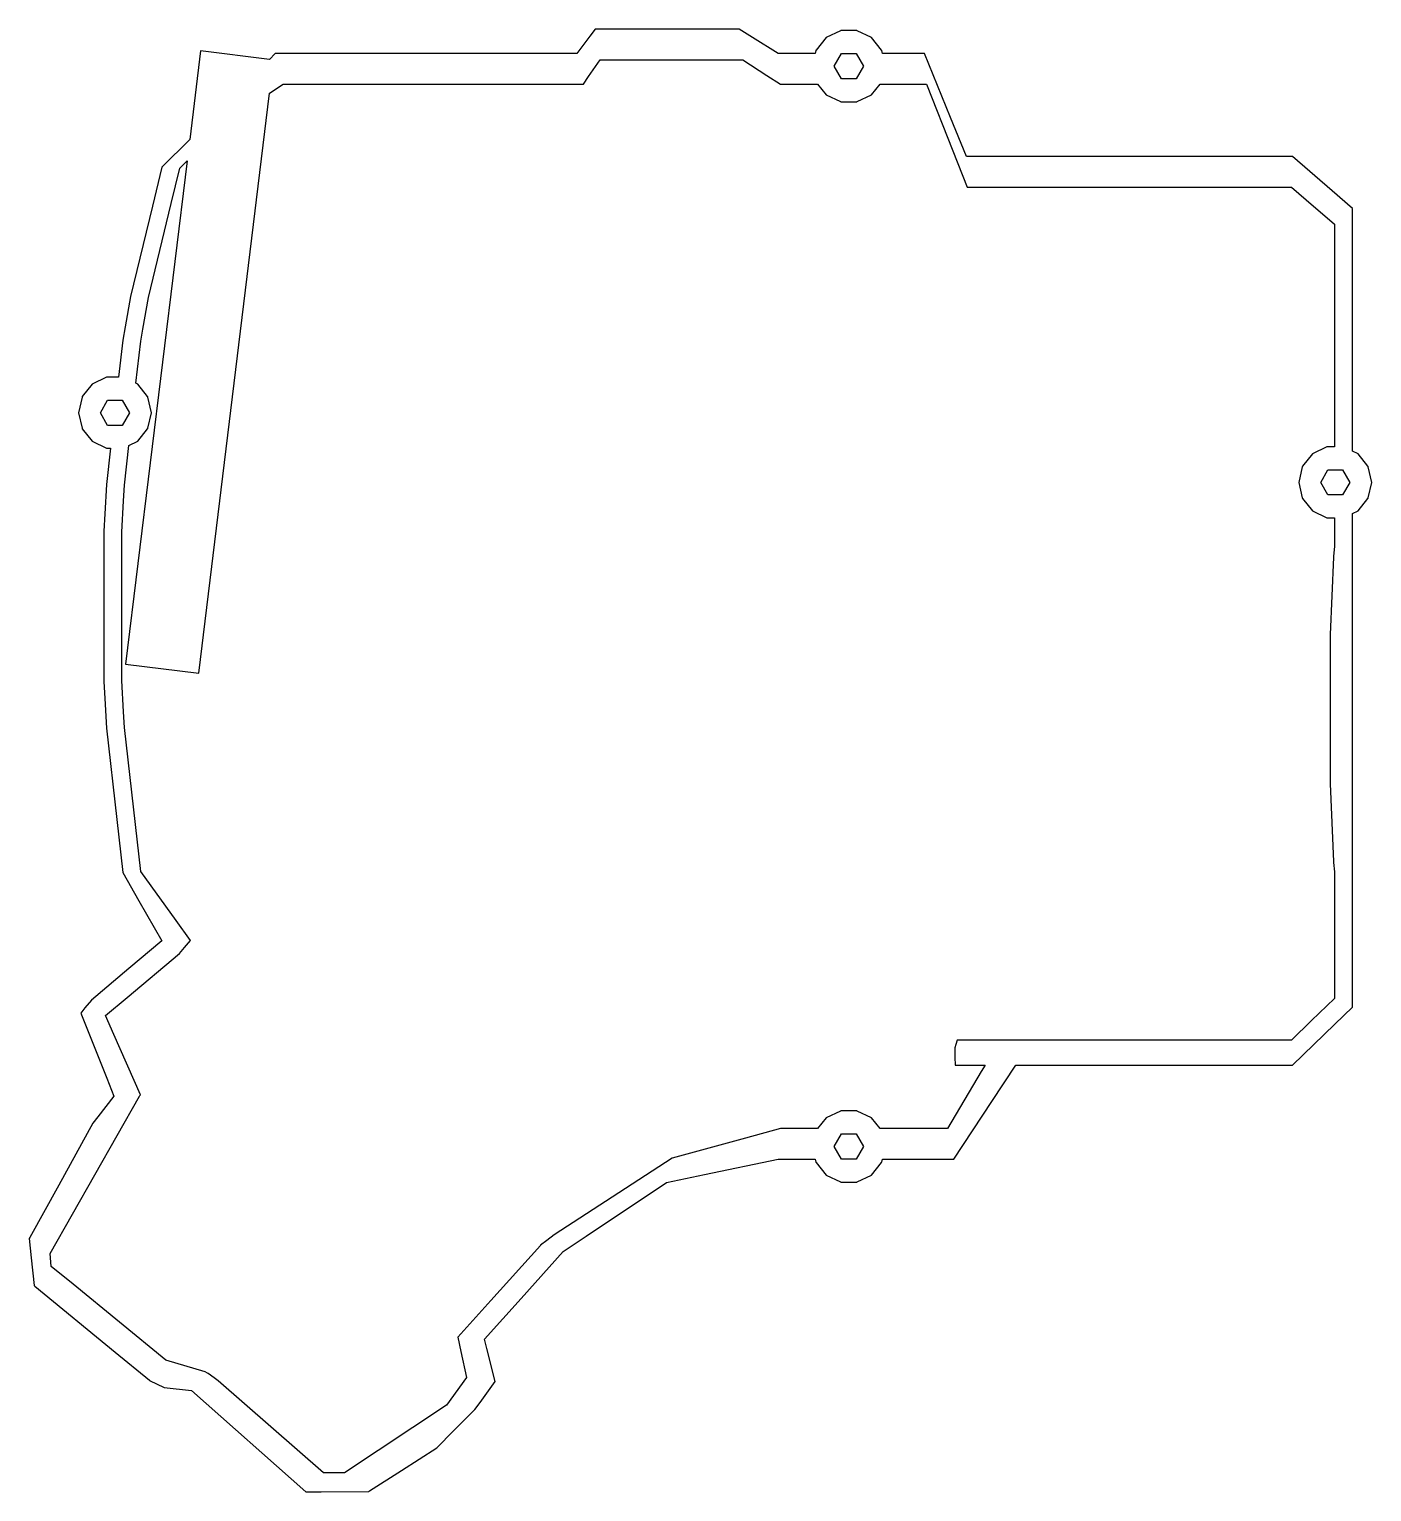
# Model space of a CAD drawing. Header units: metres. Extents: x -74 to 83, y -103 to 67.
import ezdxf

# ---------------------------------------------------------------- set-up
doc = ezdxf.new("R2010")
doc.units = ezdxf.units.M

msp = doc.modelspace()

# ---------------------------------------------------------------- linework, layer by layer
for p, q in [((-7.76348, 67.2586), (-8.36293, 66.4681)), ((-1.31251, 67.2586), (-7.76348, 67.2586)), ((-1.2688, 67.2586), (-1.31251, 67.2586)), ((9.04363, 67.2586), (-1.2688, 67.2586)), ((10.5885, 66.3008), (9.04363, 67.2586)), ((20.8349, 67.0878), (19.161, 66.2817)), ((20.8663, 67.1029), (20.8349, 67.0878)), ((22.759, 67.1029), (20.8663, 67.1029)), ((22.7904, 67.0878), (22.759, 67.1029)), ((24.4644, 66.2817), (22.7904, 67.0878)), ((-8.36293, 66.4681), (-9.90213, 64.4386)), ((13.5922, 64.4386), (10.5885, 66.3008)), ((17.9808, 64.8018), (17.9731, 64.7679)), ((18.0026, 64.8291), (17.9808, 64.8018)), ((19.161, 66.2817), (18.0026, 64.8291)), ((25.6228, 64.8291), (24.4644, 66.2817)), ((25.6445, 64.8018), (25.6228, 64.8291)), ((25.6523, 64.7679), (25.6445, 64.8018)), ((-53.7569, 64.7326), (-55.0185, 54.4177)), ((-45.7218, 63.7499), (-53.7569, 64.7326)), ((-45.0375, 64.4386), (-45.7218, 63.7499)), ((-45.0194, 64.4386), (-45.0375, 64.4386)), ((-41.3539, 64.4386), (-45.0194, 64.4386)), ((-29.3372, 64.4386), (-41.3539, 64.4386)), ((-28.5881, 64.4386), (-29.3372, 64.4386)), ((-28.5648, 64.4386), (-28.5881, 64.4386)), ((-26.1362, 64.4386), (-28.5648, 64.4386)), ((-21.6021, 64.4386), (-26.1362, 64.4386)), ((-21.5714, 64.4386), (-21.6021, 64.4386)), ((-9.90213, 64.4386), (-21.5714, 64.4386)), ((-8.51694, 61.7455), (-7.15413, 63.6899)), ((-7.15413, 63.6899), (4.34227, 63.6899)), ((4.34227, 63.6899), (4.36811, 63.6899)), ((4.36811, 63.6899), (9.45978, 63.6899)), ((9.45978, 63.6899), (12.2629, 61.8843)), ((17.8979, 64.4386), (13.5922, 64.4386)), ((17.9731, 64.7679), (17.8979, 64.4386)), ((20.1127, 62.9565), (20.9627, 64.4288)), ((20.9627, 64.4288), (22.6627, 64.4288)), ((22.6627, 64.4288), (23.5127, 62.9565)), ((25.7274, 64.4386), (25.6523, 64.7679)), ((30.6293, 64.4386), (25.7274, 64.4386)), ((33.6754, 56.9721), (30.6293, 64.4386)), ((-9.13059, 60.8699), (-8.51694, 61.7455)), ((12.2629, 61.8843), (13.8377, 60.8699)), ((20.9627, 61.4843), (20.1127, 62.9565)), ((22.6627, 61.4843), (20.9627, 61.4843)), ((23.5127, 62.9565), (22.6627, 61.4843)), ((-53.961, -7.77894), (-45.6973, 59.7904)), ((-45.6973, 59.7904), (-44.1097, 60.8699)), ((-44.1097, 60.8699), (-31.4706, 60.8699)), ((-31.4706, 60.8699), (-28.4508, 60.8699)), ((-28.4508, 60.8699), (-26.0894, 60.8699)), ((-26.0894, 60.8699), (-25.4063, 60.8699)), ((-25.4063, 60.8699), (-12.8996, 60.8699)), ((-12.8996, 60.8699), (-9.15563, 60.8699)), ((-9.15563, 60.8699), (-9.15563, 60.8699)), ((-9.15563, 60.8699), (-9.13059, 60.8699)), ((13.8377, 60.8699), (18.1733, 60.8699)), ((18.1733, 60.8699), (19.161, 59.6314)), ((24.4644, 59.6314), (25.4521, 60.8699)), ((25.4521, 60.8699), (25.5152, 60.8699)), ((25.5152, 60.8699), (30.8749, 60.8699)), ((30.8749, 60.8699), (33.9361, 53.0923)), ((19.161, 59.6314), (20.8349, 58.8253)), ((20.8349, 58.8253), (20.8663, 58.8101)), ((20.8663, 58.8101), (22.759, 58.8101)), ((22.759, 58.8101), (22.7904, 58.8253)), ((22.7904, 58.8253), (24.4644, 59.6314)), ((35.525, 52.4386), (33.6754, 56.9721)), ((-55.0185, 54.4177), (-58.2597, 51.1764)), ((33.9361, 53.0923), (35.5981, 48.8699)), ((-55.325, 51.9111), (-62.4974, -6.73494)), ((-58.2597, 51.1764), (-59.3711, 46.6217)), ((-56.1597, 51.0764), (-55.325, 51.9111)), ((41.2175, 52.4386), (35.525, 52.4386)), ((52.6929, 52.4386), (41.2175, 52.4386)), ((53.8219, 52.4386), (52.6929, 52.4386)), ((73.5211, 52.4386), (53.8219, 52.4386)), ((78.1707, 48.4119), (73.5211, 52.4386)), ((-57.1656, 46.9539), (-56.1597, 51.0764)), ((35.5981, 48.8699), (47.7397, 48.8699)), ((47.7397, 48.8699), (52.9006, 48.8699)), ((52.9006, 48.8699), (55.1585, 48.8699)), ((55.1585, 48.8699), (56.2211, 48.8699)), ((56.2211, 48.8699), (73.4211, 48.8699)), ((73.4211, 48.8699), (75.1294, 47.3905)), ((80.5211, 46.3764), (78.1707, 48.4119)), ((-59.3711, 46.6217), (-61.9365, 36.1075)), ((-59.8365, 36.0075), (-57.1656, 46.9539)), ((75.1294, 47.3905), (78.4211, 44.5398)), ((80.5211, 46.3434), (80.5211, 46.3764)), ((80.5211, 37.864), (80.5211, 46.3434)), ((80.5211, 46.3434), (80.5211, 46.3434)), ((78.4211, 44.5398), (78.4211, 34.6972)), ((80.5211, 31.3452), (80.5211, 37.864)), ((-61.9365, 36.1075), (-62.5581, 32.5566)), ((-60.4837, 32.3107), (-59.8365, 36.0075)), ((78.4211, 34.6972), (78.4211, 29.5993)), ((-62.5581, 32.5566), (-62.8274, 31.0184)), ((-62.8274, 31.0184), (-63.3151, 26.7112)), ((-61.2855, 25.9902), (-60.7274, 30.9184)), ((-60.7274, 30.9184), (-60.4837, 32.3107)), ((80.5211, 25.2783), (80.5211, 31.3452)), ((78.4211, 29.5993), (78.4211, 25.5376)), ((-66.3807, 25.89), (-67.5391, 24.4374)), ((-64.7068, 26.6961), (-66.3807, 25.89)), ((-64.6754, 26.7112), (-64.7068, 26.6961)), ((-63.3151, 26.7112), (-64.6754, 26.7112)), ((-61.0773, 25.89), (-61.2855, 25.9902)), ((-59.9189, 24.4374), (-61.0773, 25.89)), ((-67.5686, 24.3762), (-67.982, 22.5649)), ((-67.5609, 24.4102), (-67.5686, 24.3762)), ((-67.5391, 24.4374), (-67.5609, 24.4102)), ((-65.429, 22.5649), (-64.579, 24.0371)), ((-64.579, 24.0371), (-62.879, 24.0371)), ((-62.879, 24.0371), (-62.029, 22.5649)), ((-59.8972, 24.4102), (-59.9189, 24.4374)), ((-59.8894, 24.3762), (-59.8972, 24.4102)), ((-59.476, 22.5649), (-59.8894, 24.3762)), ((78.4211, 25.5376), (78.4211, 21.7545)), ((80.5211, 25.1989), (80.5211, 25.2783)), ((80.5211, 22.6531), (80.5211, 25.1989)), ((-67.982, 22.5649), (-67.5686, 20.7535)), ((-64.579, 21.0926), (-65.429, 22.5649)), ((-62.029, 22.5649), (-62.879, 21.0926)), ((-59.8894, 20.7535), (-59.476, 22.5649)), ((80.5211, 18.0861), (80.5211, 22.6531)), ((-67.5686, 20.7535), (-67.5609, 20.7195)), ((-67.5609, 20.7195), (-67.5391, 20.6923)), ((-67.5391, 20.6923), (-66.3807, 19.2397)), ((-62.879, 21.0926), (-64.579, 21.0926)), ((-61.0773, 19.2397), (-59.9189, 20.6923)), ((-59.9189, 20.6923), (-59.8972, 20.7195)), ((-59.8972, 20.7195), (-59.8894, 20.7535)), ((78.4211, 21.7545), (78.4211, 18.5935)), ((-66.3807, 19.2397), (-64.7068, 18.4336)), ((-62.106, 18.7443), (-61.0773, 19.2397)), ((-64.2542, 18.4185), (-64.7306, 14.2113)), ((-64.7068, 18.4336), (-64.6754, 18.4185)), ((-64.6754, 18.4185), (-64.2542, 18.4185)), ((-62.6306, 14.1113), (-62.106, 18.7443)), ((75.8694, 17.7723), (74.711, 16.3197)), ((77.5433, 18.5784), (75.8694, 17.7723)), ((77.5747, 18.5935), (77.5433, 18.5784)), ((78.4211, 18.5935), (77.5747, 18.5935)), ((81.1728, 17.7723), (80.5211, 18.0861)), ((82.3312, 16.3197), (81.1728, 17.7723)), ((74.6815, 16.2585), (74.2681, 14.4471)), ((74.6893, 16.2925), (74.6815, 16.2585)), ((74.711, 16.3197), (74.6893, 16.2925)), ((76.8211, 14.4471), (77.6711, 15.9194)), ((77.6711, 15.9194), (79.3711, 15.9194)), ((79.3711, 15.9194), (80.2211, 14.4471)), ((82.353, 16.2925), (82.3312, 16.3197)), ((82.3607, 16.2585), (82.353, 16.2925)), ((82.7741, 14.4471), (82.3607, 16.2585)), ((-64.7306, 14.2113), (-64.9226, 10.7614)), ((-62.732, 12.2893), (-62.6306, 14.1113)), ((74.2681, 14.4471), (74.6815, 12.6358)), ((77.6711, 12.9749), (76.8211, 14.4471)), ((80.2211, 14.4471), (79.3711, 12.9749)), ((82.3607, 12.6358), (82.7741, 14.4471)), ((-62.9345, 8.65), (-62.732, 12.2893)), ((74.6815, 12.6358), (74.6893, 12.6018)), ((74.6893, 12.6018), (74.711, 12.5746)), ((74.711, 12.5746), (75.8694, 11.122)), ((79.3711, 12.9749), (77.6711, 12.9749)), ((81.1728, 11.122), (82.3312, 12.5746)), ((82.3312, 12.5746), (82.353, 12.6018)), ((82.353, 12.6018), (82.3607, 12.6358)), ((-64.9226, 10.7614), (-65.0345, 8.75)), ((75.8694, 11.122), (77.5433, 10.3159)), ((77.5433, 10.3159), (77.5747, 10.3008)), ((77.5747, 10.3008), (78.4211, 10.3008)), ((78.4211, 10.3008), (78.4211, 6.96209)), ((80.5211, 10.8082), (81.1728, 11.122)), ((80.5211, 6.96211), (80.5211, 10.8082)), ((-65.0345, 8.75), (-65.0345, -8.75)), ((-62.9345, -8.65), (-62.9345, 8.65)), ((78.4211, 6.96209), (78.3244, 5.84095)), ((80.5211, -30.9621), (80.5211, 6.96211)), ((78.3193, 5.72652), (77.9232, -3.3)), ((78.3242, 5.83895), (78.3193, 5.72652)), ((78.3244, 5.84095), (78.3242, 5.83895)), ((77.9232, -3.3), (77.9232, -20.7)), ((-62.4974, -6.73494), (-53.961, -7.77894)), ((-65.0345, -8.75), (-64.9226, -10.7614)), ((-62.732, -12.2893), (-62.9345, -8.65)), ((-64.9226, -10.7614), (-64.7306, -14.2113)), ((-62.6306, -14.1113), (-62.732, -12.2893)), ((-64.7306, -14.2113), (-63.5284, -24.8284)), ((-61.349, -25.4294), (-62.6306, -14.1113)), ((77.9232, -20.7), (78.3193, -29.7265)), ((-63.5284, -24.8284), (-62.8274, -31.0184)), ((-60.7274, -30.9184), (-61.349, -25.4294)), ((78.3193, -29.7265), (78.3242, -29.8389)), ((78.3242, -29.8389), (78.3244, -29.8409)), ((78.3244, -29.8409), (78.4211, -30.9621)), ((-62.8274, -31.0184), (-60.9272, -34.3353)), ((-56.6057, -36.6235), (-60.7274, -30.9184)), ((78.4211, -30.9621), (78.4211, -38.5966)), ((80.5211, -46.6531), (80.5211, -30.9621)), ((-60.9272, -34.3353), (-58.256, -38.9979)), ((-54.9343, -38.937), (-56.6057, -36.6235)), ((-58.256, -38.9979), (-62.0971, -42.221)), ((-55.629, -39.7841), (-54.9343, -38.937)), ((-54.9343, -38.937), (-54.9343, -38.937)), ((78.4211, -38.5966), (78.4211, -45.7188)), ((-62.2868, -45.584), (-56.1902, -40.4684)), ((-56.1902, -40.4684), (-55.629, -39.7842)), ((-56.1902, -40.4684), (-56.1902, -40.4684)), ((-55.629, -39.7842), (-55.629, -39.7841)), ((-62.0973, -42.2212), (-66.4685, -45.889)), ((-62.0971, -42.221), (-62.0973, -42.2212)), ((-66.4685, -45.889), (-67.2245, -46.8108)), ((-66.4685, -45.889), (-66.4685, -45.889)), ((-64.8157, -47.7061), (-62.287, -45.5842)), ((-62.287, -45.5842), (-62.2868, -45.584)), ((78.4211, -45.7188), (75.7594, -48.2899)), ((-67.2245, -46.8108), (-67.7244, -47.4205)), ((-67.7244, -47.4205), (-64.6873, -54.9925)), ((-63.8499, -49.9145), (-64.8157, -47.7061)), ((78.4574, -48.7147), (80.5211, -46.7213)), ((80.5211, -46.7213), (80.5211, -46.6531)), ((80.5211, -46.6531), (80.5211, -46.6531)), ((75.7594, -48.2899), (73.4211, -50.5485)), ((73.5211, -53.4828), (78.4574, -48.7147)), ((-60.7702, -56.9561), (-63.8499, -49.9145)), ((34.2854, -51.077), (34.1627, -51.4543)), ((34.4573, -50.5485), (34.2854, -51.077)), ((43.3246, -50.5485), (34.4573, -50.5485)), ((51.7386, -50.5485), (43.3246, -50.5485)), ((53.8346, -50.5485), (51.7386, -50.5485)), ((56.2211, -50.5485), (53.8346, -50.5485)), ((73.4211, -50.5485), (56.2211, -50.5485)), ((34.1627, -51.4543), (34.164, -51.5106)), ((34.164, -51.5106), (34.1895, -52.602)), ((34.1895, -52.602), (34.2091, -53.4408)), ((37.2584, -54.236), (33.3369, -60.8699)), ((34.2091, -53.4408), (34.21, -53.4828)), ((34.21, -53.4828), (34.21, -53.4828)), ((34.21, -53.4828), (34.2664, -53.4828)), ((34.2664, -53.4828), (37.7037, -53.4828)), ((37.7037, -53.4828), (37.2584, -54.236)), ((38.4969, -57.7181), (41.283, -53.4828)), ((41.283, -53.4828), (44.9281, -53.4828)), ((44.9281, -53.4828), (51.5058, -53.4828)), ((51.5058, -53.4828), (54.3719, -53.4828)), ((54.3719, -53.4828), (73.5211, -53.4828)), ((-64.6873, -54.9925), (-63.845, -57.0925)), ((-71.2938, -75.43), (-60.8742, -57.0892)), ((-63.845, -57.0925), (-65.7302, -59.5054)), ((-60.8742, -57.0892), (-60.8718, -57.0861)), ((-60.8742, -57.0892), (-60.8742, -57.0892)), ((-60.8718, -57.0861), (-60.8206, -57.0206)), ((-60.8206, -57.0206), (-60.8203, -57.0202)), ((-60.8206, -57.0206), (-60.8206, -57.0206)), ((-60.8203, -57.0202), (-60.7702, -56.9561)), ((-60.8203, -57.0202), (-60.8203, -57.0202)), ((34.0762, -64.4386), (38.4969, -57.7181)), ((-65.7304, -59.5056), (-66.3078, -60.2447)), ((-65.7302, -59.5054), (-65.7304, -59.5056)), ((19.161, -59.6314), (18.1733, -60.8699)), ((20.8349, -58.8253), (19.161, -59.6314)), ((20.8663, -58.8101), (20.8349, -58.8253)), ((22.759, -58.8101), (20.8663, -58.8101)), ((22.7904, -58.8253), (22.759, -58.8101)), ((24.4644, -59.6314), (22.7904, -58.8253)), ((25.4521, -60.8699), (24.4644, -59.6314)), ((-66.3078, -60.2447), (-70.2903, -67.4682)), ((13.8377, -60.8699), (9.77221, -61.9858)), ((18.1733, -60.8699), (13.8377, -60.8699)), ((27.193, -60.8699), (25.4521, -60.8699)), ((33.3369, -60.8699), (27.193, -60.8699)), ((9.77221, -61.9858), (1.2105, -64.3357)), ((20.1127, -62.9565), (20.9627, -61.4843)), ((20.9627, -64.4288), (20.1127, -62.9565)), ((20.9627, -61.4843), (22.6627, -61.4843)), ((22.6627, -61.4843), (23.5127, -62.9565)), ((23.5127, -62.9565), (22.6627, -64.4288)), ((1.2105, -64.3357), (-4.97705, -68.3567)), ((4.99922, -66.2384), (13.5922, -64.4386)), ((13.5922, -64.4386), (17.8979, -64.4386)), ((17.8979, -64.4386), (17.9731, -64.7679)), ((17.9731, -64.7679), (17.9808, -64.8018)), ((22.6627, -64.4288), (20.9627, -64.4288)), ((25.6445, -64.8018), (25.6523, -64.7679)), ((25.6523, -64.7679), (25.7274, -64.4386)), ((25.7274, -64.4386), (34.0762, -64.4386)), ((0.57981, -67.164), (4.99922, -66.2384)), ((17.9808, -64.8018), (18.0026, -64.8291)), ((18.0026, -64.8291), (19.161, -66.2817)), ((19.161, -66.2817), (20.8349, -67.0878)), ((22.7904, -67.0878), (24.4644, -66.2817)), ((24.4644, -66.2817), (25.6228, -64.8291)), ((25.6228, -64.8291), (25.6445, -64.8018)), ((-70.2903, -67.4682), (-73.6605, -73.5809)), ((-8.78252, -73.4101), (0.57981, -67.164)), ((20.8349, -67.0878), (20.8663, -67.1029)), ((20.8663, -67.1029), (22.759, -67.1029)), ((22.759, -67.1029), (22.7904, -67.0878)), ((-4.97705, -68.3567), (-12.5391, -73.271)), ((-12.5391, -73.271), (-13.4049, -73.9319)), ((-73.6605, -73.5809), (-73.7202, -73.6892)), ((-73.7202, -73.6892), (-73.4887, -75.9336)), ((-73.6605, -73.5809), (-73.6605, -73.5809)), ((-14.1356, -74.4973), (-19.8973, -80.8964)), ((-14.1134, -74.4727), (-14.1356, -74.4973)), ((-13.4049, -73.9319), (-14.1134, -74.4727)), ((-11.466, -75.2005), (-8.78252, -73.4101)), ((-73.4887, -75.9336), (-73.1559, -79.1617)), ((-71.1468, -76.9472), (-71.2938, -75.43)), ((-16.3821, -80.6603), (-11.466, -75.2005)), ((-68.6164, -79.0197), (-71.1468, -76.9472)), ((-73.1559, -79.1617), (-73.0979, -79.2094)), ((-73.0979, -79.2094), (-73.0785, -79.2253)), ((-73.0785, -79.2253), (-73.0785, -79.2253)), ((-73.0785, -79.2253), (-63.7044, -86.9237)), ((-57.8166, -87.8652), (-68.6164, -79.0197)), ((-19.8973, -80.8964), (-23.7462, -85.171)), ((-20.6661, -85.4182), (-16.3821, -80.6603)), ((-23.7462, -85.171), (-23.7658, -85.1928)), ((-23.7658, -85.1928), (-23.4088, -86.8493)), ((-23.7462, -85.171), (-23.7462, -85.171)), ((-63.7044, -86.9237), (-59.7103, -90.2038)), ((-23.4088, -86.8493), (-22.7532, -89.8924)), ((-20.3871, -86.5039), (-20.6661, -85.4182)), ((-20.6661, -85.4182), (-20.6661, -85.4182)), ((-19.3985, -90.3507), (-20.3871, -86.5039)), ((-53.2084, -89.205), (-57.8166, -87.8652)), ((-57.8166, -87.8652), (-57.8166, -87.8652)), ((-59.7103, -90.2038), (-59.6856, -90.2241)), ((-59.6856, -90.2241), (-57.9985, -91.0479)), ((-52.9323, -89.3716), (-53.2084, -89.205)), ((-52.8576, -89.4259), (-52.9323, -89.3716)), ((-52.1778, -89.9198), (-52.8576, -89.4259)), ((-51.702, -90.2655), (-52.1778, -89.9198)), ((-39.4244, -101.007), (-51.702, -90.2655)), ((-22.7532, -89.8924), (-25.0884, -93.1065)), ((-57.9985, -91.0479), (-54.8055, -91.3987)), ((-54.8055, -91.3987), (-41.4608, -103.198)), ((-21.1617, -92.7775), (-19.3985, -90.3507)), ((-25.0884, -93.1065), (-36.9635, -100.974)), ((-24.247, -96.1065), (-21.7809, -93.6298)), ((-21.7809, -93.6298), (-21.1617, -92.7775)), ((-26.1923, -98.0603), (-24.247, -96.1065)), ((-30.3169, -100.704), (-26.1923, -98.0603)), ((-36.9635, -100.974), (-39.4244, -101.007)), ((-34.0452, -103.094), (-30.3169, -100.704)), ((-41.4608, -103.198), (-39.6901, -103.189)), ((-39.6901, -103.189), (-34.153, -103.163)), ((-34.153, -103.163), (-34.0876, -103.121)), ((-34.0876, -103.121), (-34.0452, -103.094)), ((-34.0452, -103.094), (-34.0452, -103.094))]:
    msp.add_line(p, q)

doc.saveas('drawing.dxf')
